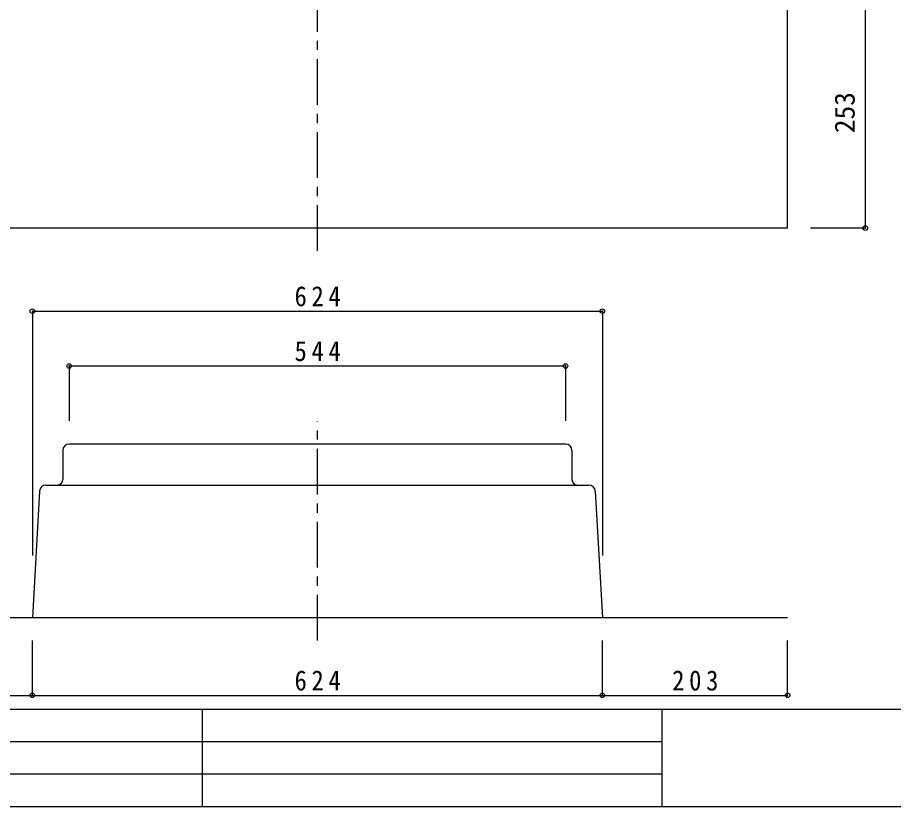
# Model space of a CAD drawing. Units: millimetres at full size, with parts at other scales. Extents: x -14200 to 14200, y -9940 to 9940.
# Drawn here: x -8120 to 1473, y -9940 to -1302 of the extents above; entities that cross this region are included whole.
import ezdxf
from ezdxf.enums import TextEntityAlignment as Align

# ---------------------------------------------------------------- set-up
doc = ezdxf.new("R2010")
doc.units = ezdxf.units.MM
doc.header["$LTSCALE"] = 100
doc.header["$PDMODE"] = 32
doc.header["$PDSIZE"] = 50
doc.linetypes.add('CHAIN1', pattern=[8, 5, -1, 1, -1])
for name, color, linetype in [('0-0_0', 7, 'Continuous'), ('1-0', 7, 'Continuous'), ('1-8', 7, 'Continuous')]:
    doc.layers.add(name, color=color, linetype=linetype)
doc.styles.add('ＭＳ ゴシック', font='')
doc.styles.get('ＭＳ ゴシック').set_extended_font_data('MS Gothic')

msp = doc.modelspace()

# ---------------------------------------------------------------- linework, layer by layer
at = {"layer": '0-0_0'}
for p, q in [((-14200, -8873.5), (14200, -8873.5)), ((-6096.7, -8873.5), (-6096.7, -9940)), ((-1065.3, -8873.5), (-1065.3, -9938.5)), ((-11696.1, -9228.5), (-1065.3, -9228.5)), ((-11696.1, -9583.5), (-1065.3, -9583.5))]:
    msp.add_line(p, q, dxfattribs=at)
msp.add_lwpolyline([(-14200, -9940), (14200, -9940), (14200, 9940), (-14200, 9940)], close=True, dxfattribs=at)
at = {"layer": '1-0', "linetype": 'CHAIN1'}
for p, q in [((-4836, -3857.1), (-4836, 7942.9)), ((-4836, -8123.5), (-4836, -5721.5))]:
    msp.add_line(p, q, dxfattribs=at)
at = {"layer": '1-0'}
for p, q in [((314, -3607.1), (314, 7692.9)), ((314, -3607.1), (-9986, -3607.1)), ((-7623.5, -6041.5), (-7623.5, -6360.5)), ((-2118.5, -5971.5), (-7553.5, -5971.5)), ((-2048.5, -6041.5), (-2048.5, -6360.5)), ((-7809.8, -6420.5), (-1862.2, -6420.5)), ((-7879.7, -6486.6), (-7957, -7873.5)), ((-1792.3, -6486.6), (-1715, -7873.5)), ((314, -7873.5), (-9986, -7873.5))]:
    msp.add_line(p, q, dxfattribs=at)
for centre, radius, start, end in [((-7553.5, -6041.5), 70, 90, 180), ((-2118.5, -6041.5), 70, 0, 90), ((-7809.8, -6490.5), 70, 90, 176.80924), ((-7683.5, -6360.5), 60, 270, 0), ((-1988.5, -6360.5), 60, 180, 270), ((-1862.2, -6490.5), 70, 3.19076, 90)]:
    msp.add_arc(centre, radius, start, end, dxfattribs=at)
at = {"layer": '1-8'}
for p, q in [((1164, -1078.1), (1164, -3607.1)), ((1164, -3607.1), (564, -3607.1)), ((-7957, -4516.8), (-1715, -4516.8)), ((-7957, -4516.8), (-7957, -7192.7)), ((-1715, -4516.8), (-1715, -7192.7)), ((-7553.5, -5116.8), (-7553.5, -5716.8)), ((-7553.5, -5116.8), (-2118.5, -5116.8)), ((-7553.5, -5116.8), (-7553.5, -5716.8)), ((-2118.5, -5116.8), (-2118.5, -5716.8)), ((-7957, -8723.5), (-7957, -8123.5)), ((-1715, -8723.5), (-1715, -8123.5)), ((314, -8723.5), (314, -8123.5)), ((-9986, -8723.5), (-7957, -8723.5)), ((-7957, -8723.5), (-1715, -8723.5)), ((-1715, -8723.5), (314, -8723.5))]:
    msp.add_line(p, q, dxfattribs=at)
for p in [(1164, -3607.1), (-7957, -4516.8), (-1715, -4516.8), (-7553.5, -5116.8), (-2118.5, -5116.8), (-7957, -8723.5), (-1715, -8723.5), (314, -8723.5)]:
    msp.add_point(p, dxfattribs=at)

# ---------------------------------------------------------------- texts
at = {"layer": '1-8', "style": 'ＭＳ ゴシック'}
msp.add_text('253', height=219.9, rotation=90, dxfattribs=at).set_placement((1114, -2567.6), align=Align.BOTTOM_LEFT)
at = {"layer": '1-8', "char_height": 219.9, "attachment_point": 7, "style": 'ＭＳ ゴシック'}
for s, insert in [('\\T1.38;\\W0.9;624', (-5086, -4466.8)), ('\\T1.38;\\W0.9;544', (-5086, -5066.8)), ('\\T1.38;\\W0.9;624', (-5086, -8673.5)), ('\\T1.38;\\W0.9;203', (-950.5, -8673.5))]:
    msp.add_mtext(s, dxfattribs=dict(at, insert=insert))

doc.saveas('drawing.dxf')
